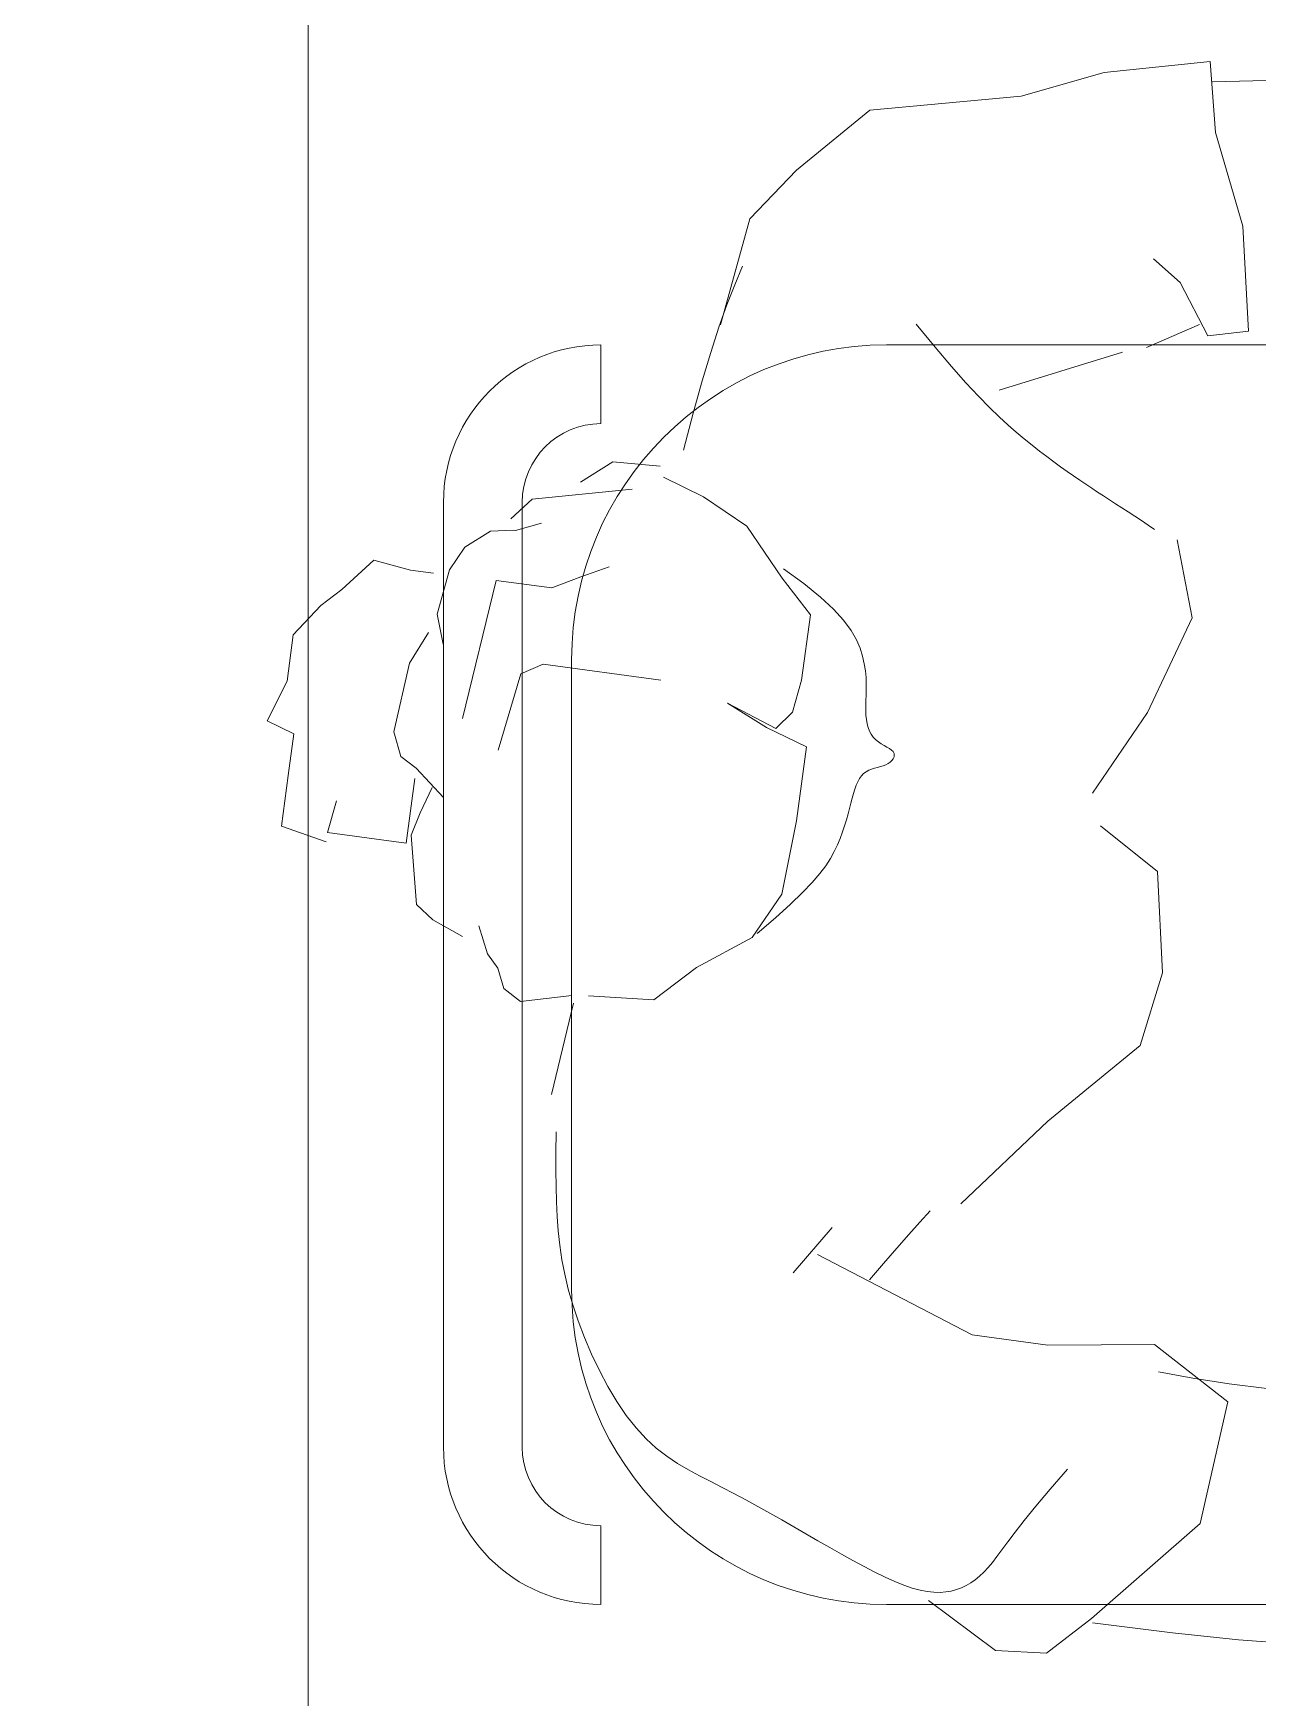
# Model space of a CAD drawing. Header units: metres. Extents: x -17 to 101, y 0 to 79.
# Drawn here: x 57.01 to 57.447, y 28.692 to 29.287 of the extents above; entities that cross this region are included whole.
import ezdxf

# ---------------------------------------------------------------- set-up
doc = ezdxf.new("R2010")
doc.units = ezdxf.units.M
doc.layers.add('Cotas varias El', color=253, linetype='Continuous', lineweight=13)

msp = doc.modelspace()

# ---------------------------------------------------------------- linework, layer by layer
at = {"layer": 'Cotas varias El'}
for p, q in [((57.39208, 29.27273), (57.42994, 29.27663)), ((57.42994, 29.27663), (57.43184, 29.25133)), ((57.36245, 29.26435), (57.39208, 29.27273)), ((57.43078, 29.26936), (57.48447, 29.27089)), ((57.30829, 29.2593), (57.36245, 29.26435)), ((57.2822, 29.23781), (57.30829, 29.2593)), ((57.43184, 29.25133), (57.4416, 29.21782)), ((57.26553, 29.22051), (57.2822, 29.23781)), ((57.25504, 29.1826), (57.26553, 29.22051)), ((57.4416, 29.21782), (57.44366, 29.1803)), ((57.26008, 29.19693), (57.26288, 29.2035)), ((57.41921, 29.19772), (57.4097, 29.20617)), ((57.25727, 29.1897), (57.26008, 29.19693)), ((57.42912, 29.1787), (57.41921, 29.19772)), ((57.25443, 29.18171), (57.25727, 29.1897)), ((57.25152, 29.17276), (57.25443, 29.18171)), ((57.33167, 29.17463), (57.32492, 29.18283)), ((57.40722, 29.17453), (57.42616, 29.18268)), ((57.44366, 29.1803), (57.42912, 29.1787)), ((57.33755, 29.16772), (57.33167, 29.17463)), ((57.24847, 29.16262), (57.25152, 29.17276)), ((57.34266, 29.16193), (57.33755, 29.16772)), ((57.39858, 29.17281), (57.3545, 29.15924)), ((57.24523, 29.15105), (57.24847, 29.16262)), ((57.34713, 29.15711), (57.34266, 29.16193)), ((57.35105, 29.15309), (57.34713, 29.15711)), ((57.24175, 29.13782), (57.24523, 29.15105)), ((57.35454, 29.14971), (57.35105, 29.15309)), ((57.35771, 29.14681), (57.35454, 29.14971)), ((57.36068, 29.14424), (57.35771, 29.14681)), ((57.36353, 29.14185), (57.36068, 29.14424)), ((57.3663, 29.1396), (57.36353, 29.14185)), ((57.36898, 29.1375), (57.3663, 29.1396)), ((57.37157, 29.13552), (57.36898, 29.1375)), ((57.20493, 29.12636), (57.21648, 29.13361)), ((57.21648, 29.13361), (57.2335, 29.13207)), ((57.37408, 29.13365), (57.37157, 29.13552)), ((57.37651, 29.13189), (57.37408, 29.13365)), ((57.37886, 29.13022), (57.37651, 29.13189)), ((57.24897, 29.12116), (57.23469, 29.12815)), ((57.38113, 29.12864), (57.37886, 29.13022)), ((57.38334, 29.12712), (57.38113, 29.12864)), ((57.38549, 29.12565), (57.38334, 29.12712)), ((57.3876, 29.12423), (57.38549, 29.12565)), ((57.18009, 29.11324), (57.18771, 29.12026)), ((57.18771, 29.12026), (57.22348, 29.12384)), ((57.26445, 29.11064), (57.24897, 29.12116)), ((57.3897, 29.12283), (57.3876, 29.12423)), ((57.39181, 29.12145), (57.3897, 29.12283)), ((57.39394, 29.12006), (57.39181, 29.12145)), ((57.3961, 29.11866), (57.39394, 29.12006)), ((57.39834, 29.11722), (57.3961, 29.11866)), ((57.40064, 29.11574), (57.39834, 29.11722)), ((57.40299, 29.11421), (57.40064, 29.11574)), ((57.40537, 29.11265), (57.40299, 29.11421)), ((57.16372, 29.10319), (57.17282, 29.10886)), ((57.17282, 29.10886), (57.18094, 29.10929)), ((57.18094, 29.10929), (57.18176, 29.10918)), ((57.18176, 29.10918), (57.191, 29.11176)), ((57.27702, 29.0921), (57.26445, 29.11064)), ((57.40774, 29.11106), (57.40537, 29.11265)), ((57.41008, 29.10945), (57.40774, 29.11106)), ((57.15817, 29.09512), (57.16372, 29.10319)), ((57.42344, 29.07796), (57.41817, 29.10573)), ((57.11968, 29.08804), (57.13116, 29.09847)), ((57.13116, 29.09847), (57.14425, 29.09501)), ((57.20506, 29.09258), (57.21528, 29.09618)), ((57.14425, 29.09501), (57.15247, 29.09389)), ((57.15379, 29.07922), (57.15817, 29.09512)), ((57.16289, 29.04192), (57.17488, 29.09131)), ((57.17488, 29.09131), (57.1948, 29.08861)), ((57.1948, 29.08861), (57.20506, 29.09258)), ((57.28711, 29.07894), (57.27702, 29.0921)), ((57.28481, 29.09014), (57.27747, 29.0954)), ((57.29073, 29.08535), (57.28481, 29.09014)), ((57.1122, 29.08232), (57.11968, 29.08804)), ((57.29539, 29.08099), (57.29073, 29.08535)), ((57.1024, 29.07188), (57.1122, 29.08232)), ((57.15595, 29.06857), (57.15379, 29.07922)), ((57.28394, 29.0556), (57.28711, 29.07894)), ((57.29897, 29.07703), (57.29539, 29.08099)), ((57.40755, 29.04413), (57.42344, 29.07796)), ((57.14391, 29.06176), (57.15068, 29.07274)), ((57.30163, 29.07341), (57.29897, 29.07703)), ((57.30354, 29.07009), (57.30163, 29.07341)), ((57.10015, 29.05535), (57.1024, 29.07188)), ((57.30486, 29.06703), (57.30354, 29.07009)), ((57.30575, 29.06419), (57.30486, 29.06703)), ((57.13835, 29.0372), (57.14391, 29.06176)), ((57.18367, 29.05789), (57.19166, 29.06141)), ((57.19166, 29.06141), (57.23367, 29.0557)), ((57.30637, 29.06152), (57.30575, 29.06419)), ((57.30677, 29.05902), (57.30637, 29.06152)), ((57.09304, 29.04117), (57.10015, 29.05535)), ((57.17552, 29.03061), (57.18367, 29.05789)), ((57.28072, 29.04426), (57.28394, 29.0556)), ((57.307, 29.05665), (57.30677, 29.05902)), ((57.30709, 29.05443), (57.307, 29.05665)), ((57.30709, 29.05232), (57.30709, 29.05443)), ((57.30689, 29.04659), (57.30695, 29.04841)), ((57.30695, 29.04841), (57.30703, 29.05032)), ((57.30703, 29.05032), (57.30709, 29.05232)), ((57.25753, 29.04741), (57.27473, 29.03834)), ((57.27144, 29.03879), (57.25753, 29.04741)), ((57.27473, 29.03834), (57.28072, 29.04426)), ((57.30689, 29.04485), (57.30689, 29.04659)), ((57.30696, 29.04318), (57.30689, 29.04485)), ((57.30712, 29.0416), (57.30696, 29.04318)), ((57.38789, 29.01525), (57.40755, 29.04413)), ((57.10262, 29.0365), (57.09304, 29.04117)), ((57.1006, 29.02163), (57.10262, 29.0365)), ((57.14077, 29.02843), (57.13835, 29.0372)), ((57.28573, 29.0318), (57.27144, 29.03879)), ((57.30737, 29.04011), (57.30712, 29.0416)), ((57.30773, 29.03873), (57.30737, 29.04011)), ((57.3082, 29.03746), (57.30773, 29.03873)), ((57.3088, 29.03631), (57.3082, 29.03746)), ((57.30954, 29.03529), (57.3088, 29.03631)), ((57.28213, 29.00536), (57.28573, 29.0318)), ((57.31042, 29.03441), (57.30954, 29.03529)), ((57.3114, 29.03363), (57.31042, 29.03441)), ((57.31243, 29.03295), (57.3114, 29.03363)), ((57.31347, 29.03234), (57.31243, 29.03295)), ((57.31446, 29.03177), (57.31347, 29.03234)), ((57.31535, 29.03123), (57.31446, 29.03177)), ((57.3161, 29.03068), (57.31535, 29.03123)), ((57.31666, 29.03012), (57.3161, 29.03068)), ((57.14631, 29.02422), (57.14077, 29.02843)), ((57.31002, 29.02418), (57.31108, 29.02447)), ((57.31108, 29.02447), (57.31213, 29.02475)), ((57.31213, 29.02475), (57.31313, 29.02506)), ((57.31313, 29.02506), (57.31407, 29.02542)), ((57.31407, 29.02542), (57.31491, 29.02587)), ((57.31491, 29.02587), (57.31564, 29.02639)), ((57.31564, 29.02639), (57.31624, 29.02697)), ((57.31624, 29.02697), (57.3167, 29.02759)), ((57.31699, 29.02951), (57.31666, 29.03012)), ((57.3167, 29.02759), (57.31699, 29.02823)), ((57.31709, 29.02888), (57.31699, 29.02951)), ((57.31699, 29.02823), (57.31709, 29.02888)), ((57.09812, 29.00345), (57.1006, 29.02163)), ((57.14585, 29.02053), (57.1427, 28.99739)), ((57.15599, 29.0137), (57.14631, 29.02422)), ((57.30346, 29.0181), (57.30402, 29.01938)), ((57.30402, 29.01938), (57.30463, 29.02051)), ((57.30463, 29.02051), (57.30532, 29.02148)), ((57.30532, 29.02148), (57.3061, 29.0223)), ((57.3061, 29.0223), (57.30698, 29.02294)), ((57.30698, 29.02294), (57.30794, 29.02345)), ((57.30794, 29.02345), (57.30897, 29.02385)), ((57.30897, 29.02385), (57.31002, 29.02418)), ((57.11458, 29.00122), (57.1178, 29.01256)), ((57.14776, 29.0083), (57.15204, 29.01731)), ((57.30156, 29.01169), (57.30202, 29.01347)), ((57.30202, 29.01347), (57.30248, 29.01514)), ((57.30248, 29.01514), (57.30296, 29.01668)), ((57.30296, 29.01668), (57.30346, 29.0181)), ((57.14445, 29.00031), (57.14776, 29.0083)), ((57.29999, 29.00578), (57.30056, 29.00784)), ((57.30056, 29.00784), (57.30108, 29.00981)), ((57.30108, 29.00981), (57.30156, 29.01169)), ((57.11413, 28.99791), (57.09812, 29.00345)), ((57.12954, 28.99918), (57.11458, 29.00122)), ((57.27689, 28.97915), (57.28213, 29.00536)), ((57.29775, 28.99914), (57.29861, 29.00142)), ((57.29861, 29.00142), (57.29935, 29.00363)), ((57.29935, 29.00363), (57.29999, 29.00578)), ((57.41112, 28.98734), (57.3908, 29.00362)), ((57.1427, 28.99739), (57.12954, 28.99918)), ((57.14635, 28.97549), (57.14445, 29.00031)), ((57.29561, 28.99441), (57.29676, 28.9968)), ((57.29676, 28.9968), (57.29775, 28.99914)), ((57.29051, 28.98654), (57.29262, 28.98937)), ((57.29262, 28.98937), (57.29428, 28.99196)), ((57.29428, 28.99196), (57.29561, 28.99441)), ((57.28435, 28.97974), (57.2878, 28.98336)), ((57.2878, 28.98336), (57.29051, 28.98654)), ((57.41294, 28.9511), (57.41112, 28.98734)), ((57.26627, 28.96376), (57.27689, 28.97915)), ((57.28002, 28.97557), (57.28435, 28.97974)), ((57.15228, 28.97008), (57.14635, 28.97549)), ((57.27466, 28.97075), (57.28002, 28.97557)), ((57.16285, 28.96404), (57.15228, 28.97008)), ((57.17174, 28.95785), (57.16865, 28.96786)), ((57.26814, 28.96519), (57.27466, 28.97075)), ((57.24637, 28.953), (57.26627, 28.96376)), ((57.17549, 28.95273), (57.17174, 28.95785)), ((57.17757, 28.94555), (57.17549, 28.95273)), ((57.23123, 28.94139), (57.24637, 28.953)), ((57.40491, 28.92514), (57.41294, 28.9511)), ((57.1836, 28.94089), (57.17757, 28.94555)), ((57.20195, 28.943), (57.1836, 28.94089)), ((57.20782, 28.94289), (57.23123, 28.94139)), ((57.19465, 28.90765), (57.20243, 28.94025)), ((57.37195, 28.89807), (57.40491, 28.92514)), ((57.19635, 28.89425), (57.19618, 28.88678)), ((57.3409, 28.86852), (57.37195, 28.89807)), ((57.19618, 28.88678), (57.19616, 28.88042)), ((57.19616, 28.88042), (57.19625, 28.87472)), ((57.19625, 28.87472), (57.19641, 28.86929)), ((57.19641, 28.86929), (57.19666, 28.86403)), ((57.19666, 28.86403), (57.19704, 28.85887)), ((57.32622, 28.86205), (57.32992, 28.86608)), ((57.19704, 28.85887), (57.19759, 28.85375)), ((57.281, 28.84391), (57.29487, 28.86006)), ((57.32224, 28.85759), (57.32622, 28.86205)), ((57.19759, 28.85375), (57.19834, 28.84861)), ((57.31326, 28.84728), (57.31794, 28.85268)), ((57.31794, 28.85268), (57.32224, 28.85759)), ((57.19834, 28.84861), (57.19934, 28.8434)), ((57.34496, 28.82179), (57.28967, 28.85041)), ((57.30817, 28.84137), (57.31326, 28.84728)), ((57.19934, 28.8434), (57.20061, 28.83805)), ((57.20061, 28.83805), (57.20221, 28.8325)), ((57.20221, 28.8325), (57.20415, 28.82674)), ((57.20415, 28.82674), (57.20641, 28.82083)), ((57.20641, 28.82083), (57.20896, 28.81488)), ((57.37197, 28.81811), (57.34496, 28.82179)), ((57.41006, 28.81831), (57.37197, 28.81811)), ((57.43618, 28.79787), (57.41006, 28.81831)), ((57.20896, 28.81488), (57.21176, 28.80902)), ((57.21176, 28.80902), (57.21478, 28.80334)), ((57.42379, 28.80624), (57.41151, 28.80852)), ((57.43676, 28.80429), (57.42379, 28.80624)), ((57.21478, 28.80334), (57.218, 28.79795)), ((57.45015, 28.80262), (57.43676, 28.80429)), ((57.218, 28.79795), (57.22136, 28.79297)), ((57.22136, 28.79297), (57.22484, 28.7885)), ((57.42637, 28.75432), (57.43618, 28.79787)), ((57.22484, 28.7885), (57.22842, 28.78463)), ((57.22842, 28.78463), (57.23207, 28.78128)), ((57.23207, 28.78128), (57.23581, 28.77838)), ((57.23581, 28.77838), (57.23962, 28.77582)), ((57.23962, 28.77582), (57.24351, 28.77352)), ((57.24351, 28.77352), (57.24748, 28.77139)), ((57.24748, 28.77139), (57.25151, 28.76933)), ((57.25151, 28.76933), (57.25562, 28.76725)), ((57.37273, 28.76658), (57.379, 28.77381)), ((57.25562, 28.76725), (57.25979, 28.76507)), ((57.25979, 28.76507), (57.26402, 28.7628)), ((57.26402, 28.7628), (57.26829, 28.76046)), ((57.36762, 28.76051), (57.37273, 28.76658)), ((57.26829, 28.76046), (57.27258, 28.75806)), ((57.27258, 28.75806), (57.2769, 28.75561)), ((57.36351, 28.75543), (57.36762, 28.76051)), ((57.2769, 28.75561), (57.28121, 28.75315)), ((57.28121, 28.75315), (57.28552, 28.75067)), ((57.35761, 28.74777), (57.36022, 28.75123)), ((57.36022, 28.75123), (57.36351, 28.75543)), ((57.38759, 28.72046), (57.42637, 28.75432)), ((57.28552, 28.75067), (57.2898, 28.74821)), ((57.2898, 28.74821), (57.29405, 28.74578)), ((57.29405, 28.74578), (57.29823, 28.74341)), ((57.35373, 28.74252), (57.3555, 28.74492)), ((57.3555, 28.74492), (57.35761, 28.74777)), ((57.29823, 28.74341), (57.30233, 28.74114)), ((57.30233, 28.74114), (57.30631, 28.73899)), ((57.30631, 28.73899), (57.31014, 28.737)), ((57.35061, 28.73863), (57.35215, 28.74047)), ((57.35215, 28.74047), (57.35373, 28.74252)), ((57.31014, 28.737), (57.31381, 28.73521)), ((57.31381, 28.73521), (57.31728, 28.73364)), ((57.31728, 28.73364), (57.32052, 28.73233)), ((57.34274, 28.73217), (57.34438, 28.73312)), ((57.34438, 28.73312), (57.34597, 28.73424)), ((57.34597, 28.73424), (57.34753, 28.73552)), ((57.34753, 28.73552), (57.34907, 28.73698)), ((57.34907, 28.73698), (57.35061, 28.73863)), ((57.32052, 28.73233), (57.32352, 28.73131)), ((57.32352, 28.73131), (57.3263, 28.73055)), ((57.3263, 28.73055), (57.32886, 28.73006)), ((57.32886, 28.73006), (57.33123, 28.7298)), ((57.33123, 28.7298), (57.33344, 28.72975)), ((57.33344, 28.72975), (57.33551, 28.72991)), ((57.33551, 28.72991), (57.33745, 28.73024)), ((57.33745, 28.73024), (57.33929, 28.73074)), ((57.33929, 28.73074), (57.34105, 28.73138)), ((57.34105, 28.73138), (57.34274, 28.73217)), ((57.32927, 28.72686), (57.35324, 28.70902)), ((57.37145, 28.70808), (57.38759, 28.72046)), ((57.41643, 28.71525), (57.38793, 28.71888)), ((57.44002, 28.71278), (57.41643, 28.71525)), ((57.45944, 28.71138), (57.44002, 28.71278)), ((57.35324, 28.70902), (57.37145, 28.70808))]:
    msp.add_line(p, q, dxfattribs=at)
at = {"layer": 'Cotas varias El', "linetype": 'ByBlock'}
for p, q in [((57.2123, 29.17543), (57.2123, 29.1473)), ((57.49355, 29.17543), (57.31431, 29.17543)), ((57.15605, 28.78168), (57.15605, 29.11918)), ((57.18418, 28.78168), (57.18418, 29.11918)), ((57.20181, 29.06293), (57.20181, 28.83793)), ((57.2123, 28.72543), (57.2123, 28.75355)), ((57.49355, 28.72543), (57.31431, 28.72543))]:
    msp.add_line(p, q, dxfattribs=at)
at = {"layer": 'Cotas varias El', "linetype": 'Continuous'}
msp.add_lwpolyline([(56.85765, 29.93395), (56.85765, 28.38395), (57.10765, 28.38395), (57.10765, 29.58395), (57.55765, 29.58395), (57.55765, 29.93395)], close=True, dxfattribs=at)
at = {"layer": 'Cotas varias El', "linetype": 'ByBlock'}
for centre, radius, start, end in [((57.2123, 29.11918), 0.05625, 90, 180), ((57.31431, 29.06293), 0.1125, 90, 180), ((57.2123, 29.11918), 0.02812, 90, 180), ((57.31431, 28.83793), 0.1125, 180, 270), ((57.2123, 28.78168), 0.05625, 180, 270), ((57.2123, 28.78168), 0.02812, 180, 270)]:
    msp.add_arc(centre, radius, start, end, dxfattribs=at)

doc.saveas('drawing.dxf')
